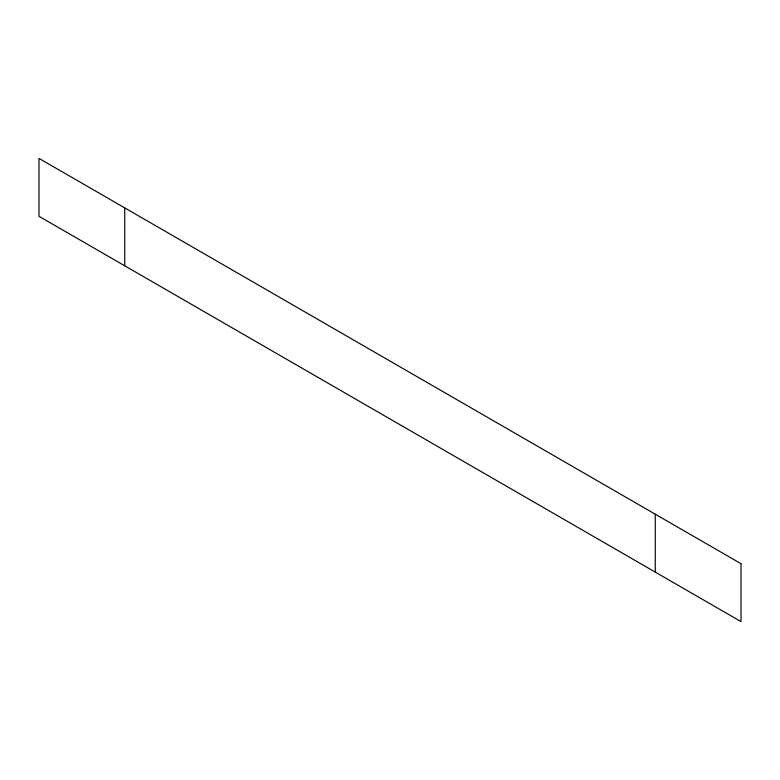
<?xml version="1.0" encoding="UTF-8"?>
<svg xmlns="http://www.w3.org/2000/svg" width="780" height="780" viewBox="0 0 780 780"><rect width="100%" height="100%" fill="white"/><g stroke="black" fill="none" stroke-linecap="round" stroke-linejoin="round"><path stroke-width="1.17" d="M655.258 514.196L655.258 572.091M124.742 207.909L124.742 265.805M741 563.696L39 158.399L39 216.304L741 621.601L741 563.696"/></g></svg>
